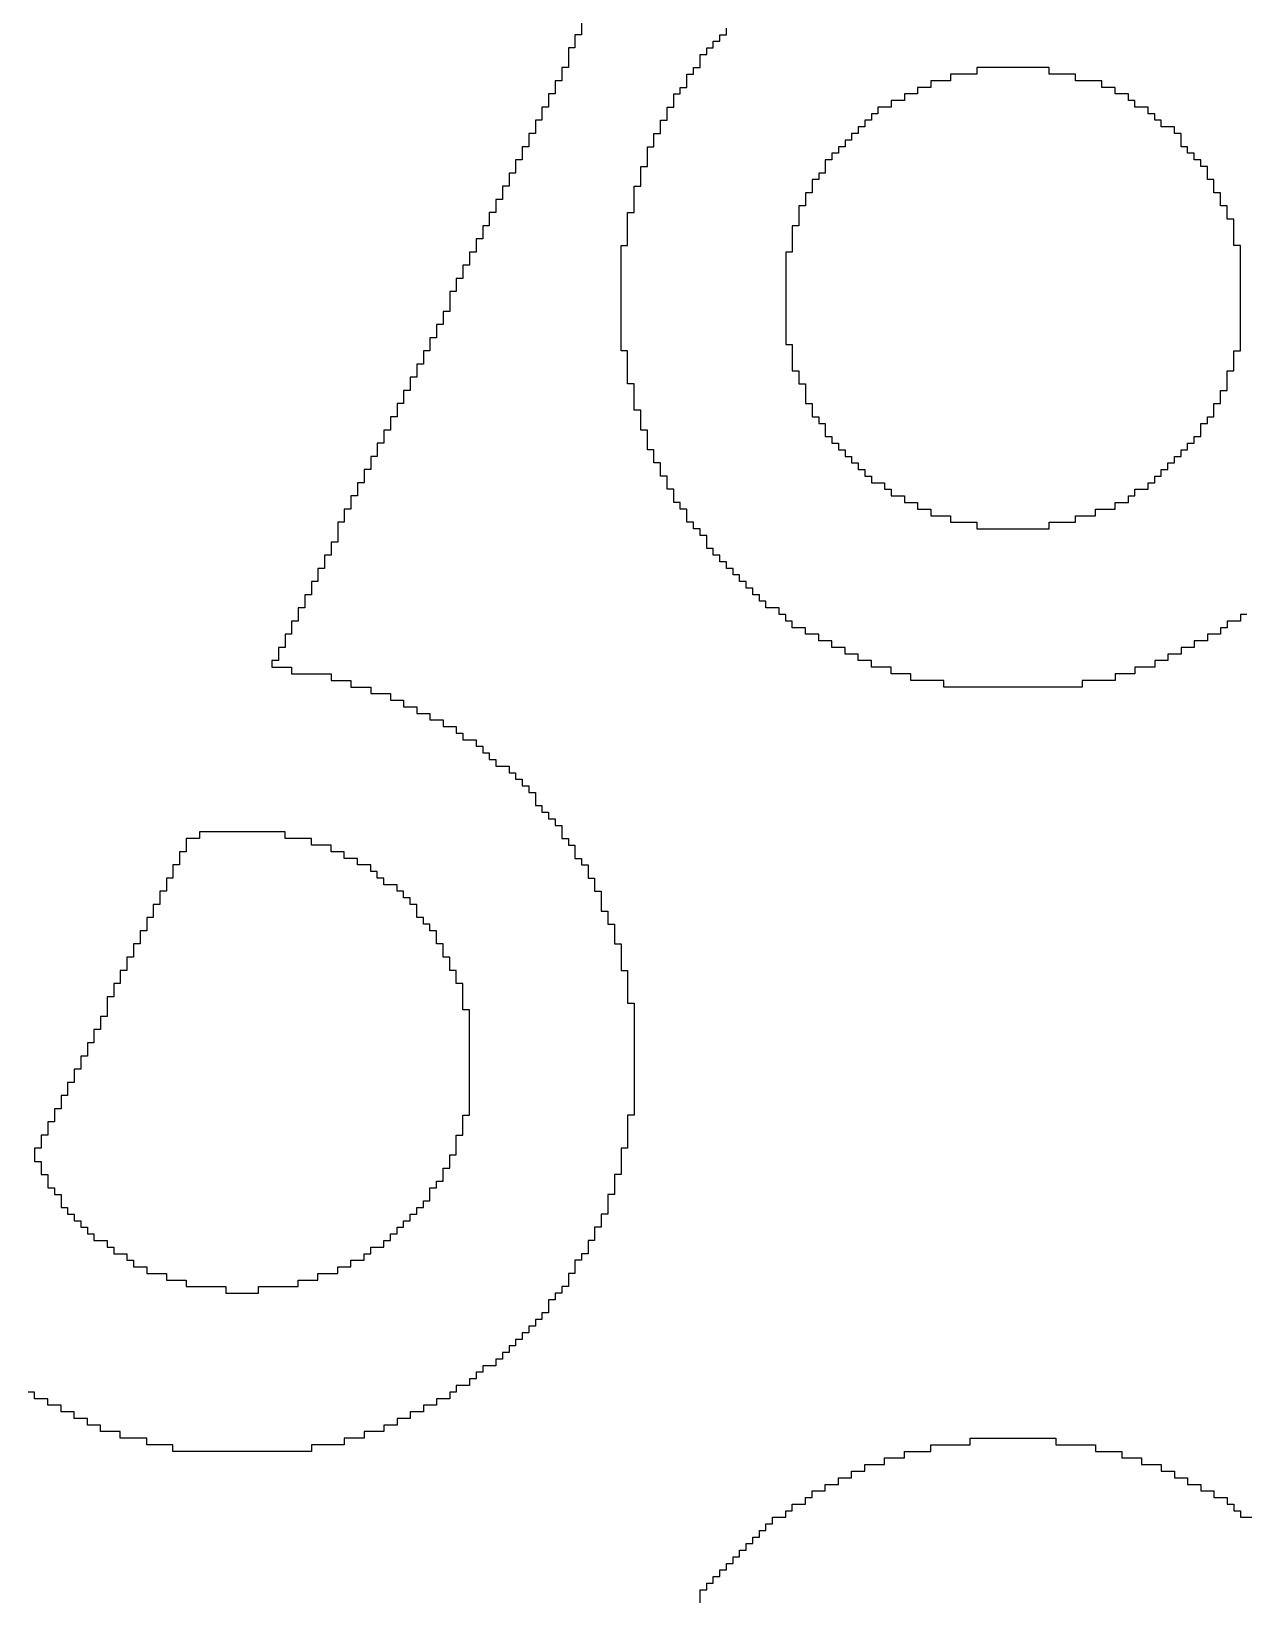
# Model space of a CAD drawing. Header units: millimetres. Extents: x -0.27 to 4.7, y -0.39 to 2.83.
# Drawn here: x 2.13596 to 2.16814, y 1.08449 to 1.12612 of the extents above; entities that cross this region are included whole.
import ezdxf

# ---------------------------------------------------------------- set-up
doc = ezdxf.new("R2010")
doc.units = ezdxf.units.MM
doc.header["$MEASUREMENT"] = 0
doc.layers.add('TopOverlay', color=2, linetype='Continuous')

msp = doc.modelspace()

# ---------------------------------------------------------------- linework, layer by layer
at = {"layer": 'TopOverlay'}
for p, q in [((2.150564, 1.126034), (2.150389, 1.126034)), ((2.150389, 1.126034), (2.150389, 1.125684)), ((2.150564, 1.126384), (2.150564, 1.126034)), ((2.154236, 1.125859), (2.154236, 1.126034)), ((2.154236, 1.126034), (2.154411, 1.126034)), ((2.154411, 1.126034), (2.154411, 1.126209)), ((2.150389, 1.125684), (2.150214, 1.125684)), ((2.150214, 1.125684), (2.150214, 1.12516)), ((2.153887, 1.12551), (2.153887, 1.125684)), ((2.153887, 1.125684), (2.154062, 1.125684)), ((2.154062, 1.125684), (2.154062, 1.125859)), ((2.154062, 1.125859), (2.154236, 1.125859)), ((2.153712, 1.12516), (2.153712, 1.12551)), ((2.153712, 1.12551), (2.153887, 1.12551)), ((2.150039, 1.12481), (2.149864, 1.12481)), ((2.149864, 1.12481), (2.149864, 1.12446)), ((2.150214, 1.12516), (2.150039, 1.12516)), ((2.150039, 1.12516), (2.150039, 1.12481)), ((2.153362, 1.124635), (2.153362, 1.124985)), ((2.153362, 1.124985), (2.153537, 1.124985)), ((2.153537, 1.124985), (2.153537, 1.12516)), ((2.153537, 1.12516), (2.153712, 1.12516)), ((2.160358, 1.12481), (2.159833, 1.12481)), ((2.159833, 1.12481), (2.159833, 1.124635)), ((2.161058, 1.124985), (2.160358, 1.124985)), ((2.160358, 1.124985), (2.160358, 1.12481)), ((2.162982, 1.12516), (2.161058, 1.12516)), ((2.161058, 1.12516), (2.161058, 1.124985)), ((2.162982, 1.124985), (2.162982, 1.12516)), ((2.163681, 1.124985), (2.162982, 1.124985)), ((2.163681, 1.12481), (2.163681, 1.124985)), ((2.164381, 1.12481), (2.163681, 1.12481)), ((2.164381, 1.124635), (2.164381, 1.12481)), ((2.149864, 1.12446), (2.149689, 1.12446)), ((2.149689, 1.12446), (2.149689, 1.12411)), ((2.153012, 1.12411), (2.153012, 1.12446)), ((2.153012, 1.12446), (2.153187, 1.12446)), ((2.153187, 1.12446), (2.153187, 1.124635)), ((2.153187, 1.124635), (2.153362, 1.124635)), ((2.159484, 1.12446), (2.159134, 1.12446)), ((2.159134, 1.12446), (2.159134, 1.124285)), ((2.159833, 1.124635), (2.159484, 1.124635)), ((2.159484, 1.124635), (2.159484, 1.12446)), ((2.164731, 1.124635), (2.164381, 1.124635)), ((2.164731, 1.12446), (2.164731, 1.124635)), ((2.165081, 1.12446), (2.164731, 1.12446)), ((2.165081, 1.124285), (2.165081, 1.12446)), ((2.149689, 1.12411), (2.149514, 1.12411)), ((2.149514, 1.12411), (2.149514, 1.123761)), ((2.152837, 1.123761), (2.152837, 1.12411)), ((2.152837, 1.12411), (2.153012, 1.12411)), ((2.158434, 1.123935), (2.158259, 1.123935)), ((2.158259, 1.123935), (2.158259, 1.123761)), ((2.158784, 1.12411), (2.158434, 1.12411)), ((2.158434, 1.12411), (2.158434, 1.123935)), ((2.159134, 1.124285), (2.158784, 1.124285)), ((2.158784, 1.124285), (2.158784, 1.12411)), ((2.165255, 1.124285), (2.165081, 1.124285)), ((2.165255, 1.12411), (2.165255, 1.124285)), ((2.165605, 1.12411), (2.165255, 1.12411)), ((2.165605, 1.123935), (2.165605, 1.12411)), ((2.16578, 1.123935), (2.165605, 1.123935)), ((2.16578, 1.123761), (2.16578, 1.123935)), ((2.149514, 1.123761), (2.149339, 1.123761)), ((2.149339, 1.123761), (2.149339, 1.123411)), ((2.152662, 1.123411), (2.152662, 1.123761)), ((2.152662, 1.123761), (2.152837, 1.123761)), ((2.158084, 1.123586), (2.157909, 1.123586)), ((2.157909, 1.123586), (2.157909, 1.123411)), ((2.158259, 1.123761), (2.158084, 1.123761)), ((2.158084, 1.123761), (2.158084, 1.123586)), ((2.165955, 1.123761), (2.16578, 1.123761)), ((2.165955, 1.123586), (2.165955, 1.123761)), ((2.166305, 1.123586), (2.165955, 1.123586)), ((2.166305, 1.123411), (2.166305, 1.123586)), ((2.149339, 1.123411), (2.149164, 1.123411)), ((2.149164, 1.123411), (2.149164, 1.123061)), ((2.152487, 1.123061), (2.152487, 1.123411)), ((2.152487, 1.123411), (2.152662, 1.123411)), ((2.157735, 1.123236), (2.15756, 1.123236)), ((2.15756, 1.123236), (2.15756, 1.123061)), ((2.157909, 1.123411), (2.157735, 1.123411)), ((2.157735, 1.123411), (2.157735, 1.123236)), ((2.16648, 1.123411), (2.166305, 1.123411)), ((2.16648, 1.123061), (2.16648, 1.123411)), ((2.148989, 1.122711), (2.148814, 1.122711)), ((2.148814, 1.122711), (2.148814, 1.122361)), ((2.149164, 1.123061), (2.148989, 1.123061)), ((2.148989, 1.123061), (2.148989, 1.122711)), ((2.152312, 1.122536), (2.152312, 1.123061)), ((2.152312, 1.123061), (2.152487, 1.123061)), ((2.15721, 1.122711), (2.157035, 1.122711)), ((2.157035, 1.122711), (2.157035, 1.122361)), ((2.157385, 1.122886), (2.15721, 1.122886)), ((2.15721, 1.122886), (2.15721, 1.122711)), ((2.15756, 1.123061), (2.157385, 1.123061)), ((2.157385, 1.123061), (2.157385, 1.122886)), ((2.166655, 1.123061), (2.16648, 1.123061)), ((2.166655, 1.122886), (2.166655, 1.123061)), ((2.166829, 1.122886), (2.166655, 1.122886)), ((2.166829, 1.122711), (2.166829, 1.122886)), ((2.167004, 1.122711), (2.166829, 1.122711)), ((2.167004, 1.122536), (2.167004, 1.122711)), ((2.148814, 1.122361), (2.148639, 1.122361)), ((2.148639, 1.122361), (2.148639, 1.122011)), ((2.152138, 1.122011), (2.152138, 1.122536)), ((2.152138, 1.122536), (2.152312, 1.122536)), ((2.157035, 1.122361), (2.15686, 1.122361)), ((2.15686, 1.122361), (2.15686, 1.122186)), ((2.167179, 1.122536), (2.167004, 1.122536)), ((2.167179, 1.122186), (2.167179, 1.122536)), ((2.148639, 1.122011), (2.148465, 1.122011)), ((2.148465, 1.122011), (2.148465, 1.121662)), ((2.151963, 1.121312), (2.151963, 1.122011)), ((2.151963, 1.122011), (2.152138, 1.122011)), ((2.15686, 1.122186), (2.156685, 1.122186)), ((2.156685, 1.122186), (2.156685, 1.122011)), ((2.156685, 1.122011), (2.156685, 1.121837)), ((2.167354, 1.122186), (2.167179, 1.122186)), ((2.167354, 1.121837), (2.167354, 1.122186)), ((2.148465, 1.121662), (2.14829, 1.121662)), ((2.14829, 1.121662), (2.14829, 1.121312)), ((2.15651, 1.121487), (2.156335, 1.121487)), ((2.156335, 1.121487), (2.156335, 1.120962)), ((2.156685, 1.121837), (2.15651, 1.121837)), ((2.15651, 1.121837), (2.15651, 1.121487)), ((2.167529, 1.121837), (2.167354, 1.121837)), ((2.167529, 1.121487), (2.167529, 1.121837)), ((2.167704, 1.121487), (2.167529, 1.121487)), ((2.167704, 1.121137), (2.167704, 1.121487)), ((2.14829, 1.121312), (2.148115, 1.121312)), ((2.148115, 1.121312), (2.148115, 1.120962)), ((2.151788, 1.120437), (2.151788, 1.121312)), ((2.151788, 1.121312), (2.151963, 1.121312)), ((2.167879, 1.121137), (2.167704, 1.121137)), ((2.167879, 1.120437), (2.167879, 1.121137)), ((2.14794, 1.120612), (2.147765, 1.120612)), ((2.147765, 1.120612), (2.147765, 1.120262)), ((2.148115, 1.120962), (2.14794, 1.120962)), ((2.14794, 1.120962), (2.14794, 1.120612)), ((2.156335, 1.120962), (2.15616, 1.120962)), ((2.15616, 1.120962), (2.15616, 1.120262)), ((2.147765, 1.120262), (2.14759, 1.120262)), ((2.14759, 1.120262), (2.14759, 1.119913)), ((2.151613, 1.117639), (2.151613, 1.120437)), ((2.151613, 1.120437), (2.151788, 1.120437)), ((2.15616, 1.120262), (2.155985, 1.120262)), ((2.155985, 1.120262), (2.155985, 1.117814)), ((2.168054, 1.120437), (2.167879, 1.120437)), ((2.168054, 1.117639), (2.168054, 1.120437)), ((2.14759, 1.119913), (2.147415, 1.119913)), ((2.147415, 1.119913), (2.147415, 1.119563)), ((2.147415, 1.119563), (2.14724, 1.119563)), ((2.14724, 1.119563), (2.14724, 1.119213)), ((2.14724, 1.119213), (2.147065, 1.119213)), ((2.147065, 1.119213), (2.147065, 1.118688)), ((2.147065, 1.118688), (2.146891, 1.118688)), ((2.146891, 1.118688), (2.146891, 1.118338)), ((2.146891, 1.118338), (2.146716, 1.118338)), ((2.146716, 1.118338), (2.146716, 1.117989)), ((2.146716, 1.117989), (2.146541, 1.117989)), ((2.146541, 1.117989), (2.146541, 1.117639)), ((2.155985, 1.117814), (2.15616, 1.117814)), ((2.15616, 1.117814), (2.15616, 1.117114)), ((2.146366, 1.117289), (2.146191, 1.117289)), ((2.146191, 1.117289), (2.146191, 1.116939)), ((2.146541, 1.117639), (2.146366, 1.117639)), ((2.146366, 1.117639), (2.146366, 1.117289)), ((2.151788, 1.117639), (2.151613, 1.117639)), ((2.151788, 1.116764), (2.151788, 1.117639)), ((2.167879, 1.117114), (2.167879, 1.117639)), ((2.167879, 1.117639), (2.168054, 1.117639)), ((2.146191, 1.116939), (2.146016, 1.116939)), ((2.146016, 1.116939), (2.146016, 1.116589)), ((2.15616, 1.117114), (2.156335, 1.117114)), ((2.156335, 1.117114), (2.156335, 1.116764)), ((2.167704, 1.116589), (2.167704, 1.117114)), ((2.167704, 1.117114), (2.167879, 1.117114)), ((2.146016, 1.116589), (2.145841, 1.116589)), ((2.145841, 1.116589), (2.145841, 1.11624)), ((2.151963, 1.116764), (2.151788, 1.116764)), ((2.151963, 1.116065), (2.151963, 1.116764)), ((2.156335, 1.116764), (2.15651, 1.116764)), ((2.15651, 1.116764), (2.15651, 1.11624)), ((2.167529, 1.11624), (2.167529, 1.116589)), ((2.167529, 1.116589), (2.167704, 1.116589)), ((2.145841, 1.11624), (2.145666, 1.11624)), ((2.145666, 1.11624), (2.145666, 1.11589)), ((2.152138, 1.116065), (2.151963, 1.116065)), ((2.152138, 1.11554), (2.152138, 1.116065)), ((2.15651, 1.11624), (2.156685, 1.11624)), ((2.156685, 1.11624), (2.156685, 1.11589)), ((2.167354, 1.11589), (2.167354, 1.11624)), ((2.167354, 1.11624), (2.167529, 1.11624)), ((2.145666, 1.11589), (2.145491, 1.11589)), ((2.145491, 1.11589), (2.145491, 1.11554)), ((2.156685, 1.11589), (2.15686, 1.11589)), ((2.15686, 1.11589), (2.15686, 1.115715)), ((2.15686, 1.115715), (2.157035, 1.115715)), ((2.157035, 1.115715), (2.157035, 1.115365)), ((2.167004, 1.115365), (2.167004, 1.115715)), ((2.167004, 1.115715), (2.167179, 1.115715)), ((2.167179, 1.115715), (2.167179, 1.11589)), ((2.167179, 1.11589), (2.167354, 1.11589)), ((2.145316, 1.11519), (2.145141, 1.11519)), ((2.145141, 1.11519), (2.145141, 1.11484)), ((2.145491, 1.11554), (2.145316, 1.11554)), ((2.145316, 1.11554), (2.145316, 1.11519)), ((2.152312, 1.11554), (2.152138, 1.11554)), ((2.152312, 1.115015), (2.152312, 1.11554)), ((2.157035, 1.115365), (2.15721, 1.115365)), ((2.15721, 1.115365), (2.15721, 1.11519)), ((2.15721, 1.11519), (2.157385, 1.11519)), ((2.157385, 1.11519), (2.157385, 1.115015)), ((2.166655, 1.115015), (2.166655, 1.11519)), ((2.166655, 1.11519), (2.166829, 1.11519)), ((2.166829, 1.11519), (2.166829, 1.115365)), ((2.166829, 1.115365), (2.167004, 1.115365)), ((2.145141, 1.11484), (2.144967, 1.11484)), ((2.144967, 1.11484), (2.144967, 1.114491)), ((2.152487, 1.115015), (2.152312, 1.115015)), ((2.152487, 1.114666), (2.152487, 1.115015)), ((2.157385, 1.115015), (2.15756, 1.115015)), ((2.15756, 1.115015), (2.15756, 1.11484)), ((2.15756, 1.11484), (2.157735, 1.11484)), ((2.157735, 1.11484), (2.157735, 1.114666)), ((2.166305, 1.114666), (2.166305, 1.11484)), ((2.166305, 1.11484), (2.16648, 1.11484)), ((2.16648, 1.11484), (2.16648, 1.115015)), ((2.16648, 1.115015), (2.166655, 1.115015)), ((2.144967, 1.114491), (2.144792, 1.114491)), ((2.144792, 1.114491), (2.144792, 1.114141)), ((2.152662, 1.114666), (2.152487, 1.114666)), ((2.152662, 1.114316), (2.152662, 1.114666)), ((2.157735, 1.114666), (2.157909, 1.114666)), ((2.157909, 1.114666), (2.157909, 1.114491)), ((2.157909, 1.114491), (2.158084, 1.114491)), ((2.158084, 1.114491), (2.158084, 1.114316)), ((2.165955, 1.114316), (2.165955, 1.114491)), ((2.165955, 1.114491), (2.16613, 1.114491)), ((2.16613, 1.114491), (2.16613, 1.114666)), ((2.16613, 1.114666), (2.166305, 1.114666)), ((2.144792, 1.114141), (2.144617, 1.114141)), ((2.144617, 1.114141), (2.144617, 1.113791)), ((2.152837, 1.114316), (2.152662, 1.114316)), ((2.152837, 1.113966), (2.152837, 1.114316)), ((2.153012, 1.113966), (2.152837, 1.113966)), ((2.153012, 1.113616), (2.153012, 1.113966)), ((2.158084, 1.114316), (2.158259, 1.114316)), ((2.158259, 1.114316), (2.158259, 1.114141)), ((2.158259, 1.114141), (2.158609, 1.114141)), ((2.158609, 1.114141), (2.158609, 1.113966)), ((2.158609, 1.113966), (2.158784, 1.113966)), ((2.158784, 1.113966), (2.158784, 1.113791)), ((2.165255, 1.113791), (2.165255, 1.113966)), ((2.165255, 1.113966), (2.165605, 1.113966)), ((2.165605, 1.113966), (2.165605, 1.114141)), ((2.165605, 1.114141), (2.16578, 1.114141)), ((2.16578, 1.114141), (2.16578, 1.114316)), ((2.16578, 1.114316), (2.165955, 1.114316)), ((2.144617, 1.113791), (2.144442, 1.113791)), ((2.144442, 1.113791), (2.144442, 1.113441)), ((2.153187, 1.113616), (2.153012, 1.113616)), ((2.153187, 1.113441), (2.153187, 1.113616)), ((2.158784, 1.113791), (2.159134, 1.113791)), ((2.159134, 1.113791), (2.159134, 1.113616)), ((2.159134, 1.113616), (2.159484, 1.113616)), ((2.159484, 1.113616), (2.159484, 1.113441)), ((2.164731, 1.113441), (2.164731, 1.113616)), ((2.164731, 1.113616), (2.165081, 1.113616)), ((2.165081, 1.113616), (2.165081, 1.113791)), ((2.165081, 1.113791), (2.165255, 1.113791)), ((2.144442, 1.113441), (2.144267, 1.113441)), ((2.144267, 1.113441), (2.144267, 1.113091)), ((2.153362, 1.113441), (2.153187, 1.113441)), ((2.153362, 1.113091), (2.153362, 1.113441)), ((2.159484, 1.113441), (2.159833, 1.113441)), ((2.159833, 1.113441), (2.159833, 1.113266)), ((2.159833, 1.113266), (2.160358, 1.113266)), ((2.160358, 1.113266), (2.160358, 1.113091)), ((2.163681, 1.113091), (2.163681, 1.113266)), ((2.163681, 1.113266), (2.164206, 1.113266)), ((2.164206, 1.113266), (2.164206, 1.113441)), ((2.164206, 1.113441), (2.164731, 1.113441)), ((2.144267, 1.113091), (2.144092, 1.113091)), ((2.144092, 1.113091), (2.144092, 1.112567)), ((2.153537, 1.113091), (2.153362, 1.113091)), ((2.153537, 1.112917), (2.153537, 1.113091)), ((2.153712, 1.112917), (2.153537, 1.112917)), ((2.153712, 1.112742), (2.153712, 1.112917)), ((2.153887, 1.112742), (2.153712, 1.112742)), ((2.153887, 1.112392), (2.153887, 1.112742)), ((2.160358, 1.113091), (2.161058, 1.113091)), ((2.161058, 1.113091), (2.161058, 1.112917)), ((2.161058, 1.112917), (2.162982, 1.112917)), ((2.162982, 1.112917), (2.162982, 1.113091)), ((2.162982, 1.113091), (2.163681, 1.113091)), ((2.144092, 1.112567), (2.143917, 1.112567)), ((2.143917, 1.112567), (2.143917, 1.112217)), ((2.154062, 1.112392), (2.153887, 1.112392)), ((2.154062, 1.112217), (2.154062, 1.112392)), ((2.143742, 1.111867), (2.143567, 1.111867)), ((2.143567, 1.111867), (2.143567, 1.111517)), ((2.143917, 1.112217), (2.143742, 1.112217)), ((2.143742, 1.112217), (2.143742, 1.111867)), ((2.154236, 1.112217), (2.154062, 1.112217)), ((2.154236, 1.112042), (2.154236, 1.112217)), ((2.154411, 1.112042), (2.154236, 1.112042)), ((2.154411, 1.111867), (2.154411, 1.112042)), ((2.154586, 1.111867), (2.154411, 1.111867)), ((2.154586, 1.111692), (2.154586, 1.111867)), ((2.143567, 1.111517), (2.143392, 1.111517)), ((2.143392, 1.111517), (2.143392, 1.111168)), ((2.154761, 1.111692), (2.154586, 1.111692)), ((2.154761, 1.111517), (2.154761, 1.111692)), ((2.154936, 1.111517), (2.154761, 1.111517)), ((2.154936, 1.111342), (2.154936, 1.111517)), ((2.143392, 1.111168), (2.143217, 1.111168)), ((2.143217, 1.111168), (2.143217, 1.110818)), ((2.155111, 1.111342), (2.154936, 1.111342)), ((2.155111, 1.111168), (2.155111, 1.111342)), ((2.155286, 1.111168), (2.155111, 1.111168)), ((2.155286, 1.110993), (2.155286, 1.111168)), ((2.143217, 1.110818), (2.143043, 1.110818)), ((2.143043, 1.110818), (2.143043, 1.110468)), ((2.155461, 1.110993), (2.155286, 1.110993)), ((2.155461, 1.110818), (2.155461, 1.110993)), ((2.155811, 1.110818), (2.155461, 1.110818)), ((2.155811, 1.110643), (2.155811, 1.110818)), ((2.155985, 1.110643), (2.155811, 1.110643)), ((2.155985, 1.110468), (2.155985, 1.110643)), ((2.168229, 1.110643), (2.168054, 1.110643)), ((2.168054, 1.110643), (2.168054, 1.110468)), ((2.143043, 1.110468), (2.142868, 1.110468)), ((2.142868, 1.110468), (2.142868, 1.110118)), ((2.15616, 1.110468), (2.155985, 1.110468)), ((2.15616, 1.110293), (2.15616, 1.110468)), ((2.15651, 1.110293), (2.15616, 1.110293)), ((2.15651, 1.110118), (2.15651, 1.110293)), ((2.167704, 1.110293), (2.167529, 1.110293)), ((2.167529, 1.110293), (2.167529, 1.110118)), ((2.168054, 1.110468), (2.167704, 1.110468)), ((2.167704, 1.110468), (2.167704, 1.110293)), ((2.142868, 1.110118), (2.142693, 1.110118)), ((2.142693, 1.110118), (2.142693, 1.109768)), ((2.15686, 1.110118), (2.15651, 1.110118)), ((2.15686, 1.109943), (2.15686, 1.110118)), ((2.15721, 1.109943), (2.15686, 1.109943)), ((2.15721, 1.109768), (2.15721, 1.109943)), ((2.167179, 1.109943), (2.166829, 1.109943)), ((2.166829, 1.109943), (2.166829, 1.109768)), ((2.167529, 1.110118), (2.167179, 1.110118)), ((2.167179, 1.110118), (2.167179, 1.109943)), ((2.142518, 1.109418), (2.142343, 1.109418)), ((2.142343, 1.109418), (2.142343, 1.109244)), ((2.142693, 1.109768), (2.142518, 1.109768)), ((2.142518, 1.109768), (2.142518, 1.109418)), ((2.15756, 1.109768), (2.15721, 1.109768)), ((2.15756, 1.109593), (2.15756, 1.109768)), ((2.157909, 1.109593), (2.15756, 1.109593)), ((2.157909, 1.109418), (2.157909, 1.109593)), ((2.158259, 1.109418), (2.157909, 1.109418)), ((2.158259, 1.109244), (2.158259, 1.109418)), ((2.16613, 1.109418), (2.16578, 1.109418)), ((2.16578, 1.109418), (2.16578, 1.109244)), ((2.16648, 1.109593), (2.16613, 1.109593)), ((2.16613, 1.109593), (2.16613, 1.109418)), ((2.166829, 1.109768), (2.16648, 1.109768)), ((2.16648, 1.109768), (2.16648, 1.109593)), ((2.142343, 1.109244), (2.142868, 1.109244)), ((2.142868, 1.109244), (2.142868, 1.109069)), ((2.142868, 1.109069), (2.143917, 1.109069)), ((2.143917, 1.109069), (2.143917, 1.108894)), ((2.158784, 1.109244), (2.158259, 1.109244)), ((2.158784, 1.109069), (2.158784, 1.109244)), ((2.159309, 1.109069), (2.158784, 1.109069)), ((2.159309, 1.108894), (2.159309, 1.109069)), ((2.165255, 1.109069), (2.164731, 1.109069)), ((2.164731, 1.109069), (2.164731, 1.108894)), ((2.16578, 1.109244), (2.165255, 1.109244)), ((2.165255, 1.109244), (2.165255, 1.109069)), ((2.143917, 1.108894), (2.144442, 1.108894)), ((2.144442, 1.108894), (2.144442, 1.108719)), ((2.144442, 1.108719), (2.144967, 1.108719)), ((2.144967, 1.108719), (2.144967, 1.108544)), ((2.144967, 1.108544), (2.145491, 1.108544)), ((2.145491, 1.108544), (2.145491, 1.108369)), ((2.160183, 1.108894), (2.159309, 1.108894)), ((2.160183, 1.108719), (2.160183, 1.108894)), ((2.163856, 1.108719), (2.160183, 1.108719)), ((2.164731, 1.108894), (2.163856, 1.108894)), ((2.163856, 1.108894), (2.163856, 1.108719)), ((2.145491, 1.108369), (2.145841, 1.108369)), ((2.145841, 1.108369), (2.145841, 1.108194)), ((2.145841, 1.108194), (2.146191, 1.108194)), ((2.146191, 1.108194), (2.146191, 1.108019)), ((2.146191, 1.108019), (2.146541, 1.108019)), ((2.146541, 1.108019), (2.146541, 1.107844)), ((2.146541, 1.107844), (2.146891, 1.107844)), ((2.146891, 1.107844), (2.146891, 1.107669)), ((2.146891, 1.107669), (2.14724, 1.107669)), ((2.14724, 1.107669), (2.14724, 1.107495)), ((2.14724, 1.107495), (2.147415, 1.107495)), ((2.147415, 1.107495), (2.147415, 1.10732)), ((2.147415, 1.10732), (2.147765, 1.10732)), ((2.147765, 1.10732), (2.147765, 1.107145)), ((2.147765, 1.107145), (2.14794, 1.107145)), ((2.14794, 1.107145), (2.14794, 1.10697)), ((2.14794, 1.10697), (2.148115, 1.10697)), ((2.148115, 1.10697), (2.148115, 1.106795)), ((2.148115, 1.106795), (2.14829, 1.106795)), ((2.14829, 1.106795), (2.14829, 1.10662)), ((2.14829, 1.10662), (2.148639, 1.10662)), ((2.148639, 1.10662), (2.148639, 1.106445)), ((2.148639, 1.106445), (2.148814, 1.106445)), ((2.148814, 1.106445), (2.148814, 1.10627)), ((2.148814, 1.10627), (2.148989, 1.10627)), ((2.148989, 1.10627), (2.148989, 1.106095)), ((2.148989, 1.106095), (2.149164, 1.106095)), ((2.149164, 1.106095), (2.149164, 1.10592)), ((2.149164, 1.10592), (2.149339, 1.10592)), ((2.149339, 1.10592), (2.149339, 1.105571)), ((2.149339, 1.105571), (2.149514, 1.105571)), ((2.149514, 1.105571), (2.149514, 1.105396)), ((2.149514, 1.105396), (2.149689, 1.105396)), ((2.149689, 1.105396), (2.149689, 1.105221)), ((2.149689, 1.105221), (2.149864, 1.105221)), ((2.149864, 1.105221), (2.149864, 1.105046)), ((2.142693, 1.104871), (2.140419, 1.104871)), ((2.140419, 1.104871), (2.140419, 1.104696)), ((2.142693, 1.104696), (2.142693, 1.104871)), ((2.149864, 1.105046), (2.150039, 1.105046)), ((2.150039, 1.105046), (2.150039, 1.104696)), ((2.140419, 1.104696), (2.140069, 1.104696)), ((2.140069, 1.104696), (2.140069, 1.104346)), ((2.143392, 1.104696), (2.142693, 1.104696)), ((2.143392, 1.104521), (2.143392, 1.104696)), ((2.143917, 1.104521), (2.143392, 1.104521)), ((2.143917, 1.104346), (2.143917, 1.104521)), ((2.150039, 1.104696), (2.150214, 1.104696)), ((2.150214, 1.104696), (2.150214, 1.104521)), ((2.150214, 1.104521), (2.150389, 1.104521)), ((2.150389, 1.104521), (2.150389, 1.104171)), ((2.139894, 1.103996), (2.139719, 1.103996)), ((2.139719, 1.103996), (2.139719, 1.103647)), ((2.140069, 1.104346), (2.139894, 1.104346)), ((2.139894, 1.104346), (2.139894, 1.103996)), ((2.144267, 1.104346), (2.143917, 1.104346)), ((2.144267, 1.104171), (2.144267, 1.104346)), ((2.144617, 1.104171), (2.144267, 1.104171)), ((2.144617, 1.103996), (2.144617, 1.104171)), ((2.144967, 1.103996), (2.144617, 1.103996)), ((2.144967, 1.103822), (2.144967, 1.103996)), ((2.150389, 1.104171), (2.150564, 1.104171)), ((2.150564, 1.104171), (2.150564, 1.103996)), ((2.150564, 1.103996), (2.150738, 1.103996)), ((2.150738, 1.103996), (2.150738, 1.103647)), ((2.139719, 1.103647), (2.139544, 1.103647)), ((2.139544, 1.103647), (2.139544, 1.103297)), ((2.145141, 1.103822), (2.144967, 1.103822)), ((2.145141, 1.103647), (2.145141, 1.103822)), ((2.145316, 1.103647), (2.145141, 1.103647)), ((2.145316, 1.103472), (2.145316, 1.103647)), ((2.150738, 1.103647), (2.150913, 1.103647)), ((2.150913, 1.103647), (2.150913, 1.103297)), ((2.139544, 1.103297), (2.13937, 1.103297)), ((2.13937, 1.103297), (2.13937, 1.102947)), ((2.145666, 1.103472), (2.145316, 1.103472)), ((2.145666, 1.103297), (2.145666, 1.103472)), ((2.145841, 1.103297), (2.145666, 1.103297)), ((2.145841, 1.103122), (2.145841, 1.103297)), ((2.146016, 1.103122), (2.145841, 1.103122)), ((2.146016, 1.102947), (2.146016, 1.103122)), ((2.150913, 1.103297), (2.151088, 1.103297)), ((2.151088, 1.103297), (2.151088, 1.102772)), ((2.13937, 1.102947), (2.139195, 1.102947)), ((2.139195, 1.102947), (2.139195, 1.102597)), ((2.146191, 1.102947), (2.146016, 1.102947)), ((2.146191, 1.102597), (2.146191, 1.102947)), ((2.151088, 1.102772), (2.151263, 1.102772)), ((2.151263, 1.102772), (2.151263, 1.102422)), ((2.139195, 1.102597), (2.13902, 1.102597)), ((2.13902, 1.102597), (2.13902, 1.102247)), ((2.146366, 1.102597), (2.146191, 1.102597)), ((2.146366, 1.102422), (2.146366, 1.102597)), ((2.146541, 1.102422), (2.146366, 1.102422)), ((2.146541, 1.102247), (2.146541, 1.102422)), ((2.151263, 1.102422), (2.151438, 1.102422)), ((2.151438, 1.102422), (2.151438, 1.101898)), ((2.138845, 1.101898), (2.13867, 1.101898)), ((2.13867, 1.101898), (2.13867, 1.101548)), ((2.13902, 1.102247), (2.138845, 1.102247)), ((2.138845, 1.102247), (2.138845, 1.101898)), ((2.146716, 1.102247), (2.146541, 1.102247)), ((2.146716, 1.101898), (2.146716, 1.102247)), ((2.146891, 1.101898), (2.146716, 1.101898)), ((2.146891, 1.101548), (2.146891, 1.101898)), ((2.151438, 1.101898), (2.151613, 1.101898)), ((2.151613, 1.101898), (2.151613, 1.101198)), ((2.13867, 1.101548), (2.138495, 1.101548)), ((2.138495, 1.101548), (2.138495, 1.101198)), ((2.147065, 1.101548), (2.146891, 1.101548)), ((2.147065, 1.101198), (2.147065, 1.101548)), ((2.138495, 1.101198), (2.13832, 1.101198)), ((2.13832, 1.101198), (2.13832, 1.100848)), ((2.14724, 1.101198), (2.147065, 1.101198)), ((2.14724, 1.100848), (2.14724, 1.101198)), ((2.151613, 1.101198), (2.151788, 1.101198)), ((2.151788, 1.101198), (2.151788, 1.100323)), ((2.13832, 1.100848), (2.138145, 1.100848)), ((2.138145, 1.100848), (2.138145, 1.100498)), ((2.147415, 1.100848), (2.14724, 1.100848)), ((2.147415, 1.100148), (2.147415, 1.100848)), ((2.138145, 1.100498), (2.13797, 1.100498)), ((2.13797, 1.100498), (2.13797, 1.099974)), ((2.151788, 1.100323), (2.151963, 1.100323)), ((2.151963, 1.100323), (2.151963, 1.09735)), ((2.13797, 1.099974), (2.137796, 1.099974)), ((2.137796, 1.099974), (2.137796, 1.099624)), ((2.14759, 1.100148), (2.147415, 1.100148)), ((2.14759, 1.09735), (2.14759, 1.100148)), ((2.137796, 1.099624), (2.137621, 1.099624)), ((2.137621, 1.099624), (2.137621, 1.099274)), ((2.137621, 1.099274), (2.137446, 1.099274)), ((2.137446, 1.099274), (2.137446, 1.098924)), ((2.137271, 1.098574), (2.137096, 1.098574)), ((2.137096, 1.098574), (2.137096, 1.098225)), ((2.137446, 1.098924), (2.137271, 1.098924)), ((2.137271, 1.098924), (2.137271, 1.098574)), ((2.137096, 1.098225), (2.136921, 1.098225)), ((2.136921, 1.098225), (2.136921, 1.097875)), ((2.136921, 1.097875), (2.136746, 1.097875)), ((2.136746, 1.097875), (2.136746, 1.097525)), ((2.136746, 1.097525), (2.136571, 1.097525)), ((2.136571, 1.097525), (2.136571, 1.097175)), ((2.147415, 1.096825), (2.147415, 1.09735)), ((2.147415, 1.09735), (2.14759, 1.09735)), ((2.151963, 1.09735), (2.151788, 1.09735)), ((2.151788, 1.09735), (2.151788, 1.096476)), ((2.136571, 1.097175), (2.136396, 1.097175)), ((2.136396, 1.097175), (2.136396, 1.096825)), ((2.136221, 1.096476), (2.136046, 1.096476)), ((2.136046, 1.096476), (2.136046, 1.096126)), ((2.136396, 1.096825), (2.136221, 1.096825)), ((2.136221, 1.096825), (2.136221, 1.096476)), ((2.14724, 1.096301), (2.14724, 1.096825)), ((2.14724, 1.096825), (2.147415, 1.096825)), ((2.151788, 1.096476), (2.151613, 1.096476)), ((2.151613, 1.096476), (2.151613, 1.095776)), ((2.136046, 1.096126), (2.136221, 1.096126)), ((2.136221, 1.096126), (2.136221, 1.095776)), ((2.147065, 1.095951), (2.147065, 1.096301)), ((2.147065, 1.096301), (2.14724, 1.096301)), ((2.136221, 1.095776), (2.136396, 1.095776)), ((2.136396, 1.095776), (2.136396, 1.095426)), ((2.146891, 1.095601), (2.146891, 1.095951)), ((2.146891, 1.095951), (2.147065, 1.095951)), ((2.151613, 1.095776), (2.151438, 1.095776)), ((2.151438, 1.095776), (2.151438, 1.095251)), ((2.136396, 1.095426), (2.136571, 1.095426)), ((2.136571, 1.095426), (2.136571, 1.095251)), ((2.136571, 1.095251), (2.136746, 1.095251)), ((2.136746, 1.095251), (2.136746, 1.094901)), ((2.146541, 1.095076), (2.146541, 1.095426)), ((2.146541, 1.095426), (2.146716, 1.095426)), ((2.146716, 1.095426), (2.146716, 1.095601)), ((2.146716, 1.095601), (2.146891, 1.095601)), ((2.151438, 1.095251), (2.151263, 1.095251)), ((2.151263, 1.095251), (2.151263, 1.094726)), ((2.136746, 1.094901), (2.136921, 1.094901)), ((2.136921, 1.094901), (2.136921, 1.094726)), ((2.146191, 1.094726), (2.146191, 1.094901)), ((2.146191, 1.094901), (2.146366, 1.094901)), ((2.146366, 1.094901), (2.146366, 1.095076)), ((2.146366, 1.095076), (2.146541, 1.095076)), ((2.136921, 1.094726), (2.137096, 1.094726)), ((2.137096, 1.094726), (2.137096, 1.094552)), ((2.137096, 1.094552), (2.137271, 1.094552)), ((2.137271, 1.094552), (2.137271, 1.094377)), ((2.137271, 1.094377), (2.137446, 1.094377)), ((2.137446, 1.094377), (2.137446, 1.094202)), ((2.145666, 1.094202), (2.145666, 1.094377)), ((2.145666, 1.094377), (2.145841, 1.094377)), ((2.145841, 1.094377), (2.145841, 1.094552)), ((2.145841, 1.094552), (2.146016, 1.094552)), ((2.146016, 1.094552), (2.146016, 1.094726)), ((2.146016, 1.094726), (2.146191, 1.094726)), ((2.151088, 1.094377), (2.150913, 1.094377)), ((2.150913, 1.094377), (2.150913, 1.094027)), ((2.151263, 1.094726), (2.151088, 1.094726)), ((2.151088, 1.094726), (2.151088, 1.094377)), ((2.137446, 1.094202), (2.137621, 1.094202)), ((2.137621, 1.094202), (2.137621, 1.094027)), ((2.137621, 1.094027), (2.13797, 1.094027)), ((2.13797, 1.094027), (2.13797, 1.093852)), ((2.145316, 1.093852), (2.145316, 1.094027)), ((2.145316, 1.094027), (2.145491, 1.094027)), ((2.145491, 1.094027), (2.145491, 1.094202)), ((2.145491, 1.094202), (2.145666, 1.094202)), ((2.150913, 1.094027), (2.150738, 1.094027)), ((2.150738, 1.094027), (2.150738, 1.093677)), ((2.13797, 1.093852), (2.138145, 1.093852)), ((2.138145, 1.093852), (2.138145, 1.093677)), ((2.138145, 1.093677), (2.138495, 1.093677)), ((2.138495, 1.093677), (2.138495, 1.093502)), ((2.144792, 1.093502), (2.144792, 1.093677)), ((2.144792, 1.093677), (2.144967, 1.093677)), ((2.144967, 1.093677), (2.144967, 1.093852)), ((2.144967, 1.093852), (2.145316, 1.093852)), ((2.150738, 1.093677), (2.150564, 1.093677)), ((2.150564, 1.093677), (2.150564, 1.093502)), ((2.138495, 1.093502), (2.13867, 1.093502)), ((2.13867, 1.093502), (2.13867, 1.093327)), ((2.13867, 1.093327), (2.13902, 1.093327)), ((2.13902, 1.093327), (2.13902, 1.093152)), ((2.13902, 1.093152), (2.139544, 1.093152)), ((2.139544, 1.093152), (2.139544, 1.092977)), ((2.143567, 1.092977), (2.143567, 1.093152)), ((2.143567, 1.093152), (2.144092, 1.093152)), ((2.144092, 1.093152), (2.144092, 1.093327)), ((2.144092, 1.093327), (2.144442, 1.093327)), ((2.144442, 1.093327), (2.144442, 1.093502)), ((2.144442, 1.093502), (2.144792, 1.093502)), ((2.150389, 1.093152), (2.150214, 1.093152)), ((2.150214, 1.093152), (2.150214, 1.092803)), ((2.150564, 1.093502), (2.150389, 1.093502)), ((2.150389, 1.093502), (2.150389, 1.093152)), ((2.139544, 1.092977), (2.140069, 1.092977)), ((2.140069, 1.092977), (2.140069, 1.092803)), ((2.140069, 1.092803), (2.141119, 1.092803)), ((2.141119, 1.092803), (2.141119, 1.092628)), ((2.141993, 1.092628), (2.141993, 1.092803)), ((2.141993, 1.092803), (2.143043, 1.092803)), ((2.143043, 1.092803), (2.143043, 1.092977)), ((2.143043, 1.092977), (2.143567, 1.092977)), ((2.150214, 1.092803), (2.150039, 1.092803)), ((2.150039, 1.092803), (2.150039, 1.092628)), ((2.141119, 1.092628), (2.141993, 1.092628)), ((2.149864, 1.092453), (2.149689, 1.092453)), ((2.149689, 1.092453), (2.149689, 1.092103)), ((2.150039, 1.092628), (2.149864, 1.092628)), ((2.149864, 1.092628), (2.149864, 1.092453)), ((2.149514, 1.091928), (2.149339, 1.091928)), ((2.149339, 1.091928), (2.149339, 1.091753)), ((2.149689, 1.092103), (2.149514, 1.092103)), ((2.149514, 1.092103), (2.149514, 1.091928)), ((2.149164, 1.091578), (2.148989, 1.091578)), ((2.148989, 1.091578), (2.148989, 1.091403)), ((2.149339, 1.091753), (2.149164, 1.091753)), ((2.149164, 1.091753), (2.149164, 1.091578)), ((2.148639, 1.091053), (2.148465, 1.091053)), ((2.148465, 1.091053), (2.148465, 1.090879)), ((2.148814, 1.091228), (2.148639, 1.091228)), ((2.148639, 1.091228), (2.148639, 1.091053)), ((2.148989, 1.091403), (2.148814, 1.091403)), ((2.148814, 1.091403), (2.148814, 1.091228)), ((2.14829, 1.090704), (2.14794, 1.090704)), ((2.14794, 1.090704), (2.14794, 1.090529)), ((2.148465, 1.090879), (2.14829, 1.090879)), ((2.14829, 1.090879), (2.14829, 1.090704)), ((2.147765, 1.090354), (2.14759, 1.090354)), ((2.14759, 1.090354), (2.14759, 1.090179)), ((2.14794, 1.090529), (2.147765, 1.090529)), ((2.147765, 1.090529), (2.147765, 1.090354)), ((2.136046, 1.090004), (2.135871, 1.090004)), ((2.136046, 1.089829), (2.136046, 1.090004)), ((2.136396, 1.089829), (2.136046, 1.089829)), ((2.136396, 1.089654), (2.136396, 1.089829)), ((2.147065, 1.089829), (2.146716, 1.089829)), ((2.146716, 1.089829), (2.146716, 1.089654)), ((2.14724, 1.090004), (2.147065, 1.090004)), ((2.147065, 1.090004), (2.147065, 1.089829)), ((2.14759, 1.090179), (2.14724, 1.090179)), ((2.14724, 1.090179), (2.14724, 1.090004)), ((2.136746, 1.089654), (2.136396, 1.089654)), ((2.136746, 1.089479), (2.136746, 1.089654)), ((2.137096, 1.089479), (2.136746, 1.089479)), ((2.137096, 1.089304), (2.137096, 1.089479)), ((2.146366, 1.089479), (2.146016, 1.089479)), ((2.146016, 1.089479), (2.146016, 1.089304)), ((2.146716, 1.089654), (2.146366, 1.089654)), ((2.146366, 1.089654), (2.146366, 1.089479)), ((2.137446, 1.089304), (2.137096, 1.089304)), ((2.137446, 1.08913), (2.137446, 1.089304)), ((2.137796, 1.08913), (2.137446, 1.08913)), ((2.137796, 1.088955), (2.137796, 1.08913)), ((2.145666, 1.08913), (2.145316, 1.08913)), ((2.145316, 1.08913), (2.145316, 1.088955)), ((2.146016, 1.089304), (2.145666, 1.089304)), ((2.145666, 1.089304), (2.145666, 1.08913)), ((2.13832, 1.088955), (2.137796, 1.088955)), ((2.13832, 1.08878), (2.13832, 1.088955)), ((2.13902, 1.08878), (2.13832, 1.08878)), ((2.13902, 1.088605), (2.13902, 1.08878)), ((2.139719, 1.088605), (2.13902, 1.088605)), ((2.139719, 1.08843), (2.139719, 1.088605)), ((2.144267, 1.088605), (2.143392, 1.088605)), ((2.143392, 1.088605), (2.143392, 1.08843)), ((2.144792, 1.08878), (2.144267, 1.08878)), ((2.144267, 1.08878), (2.144267, 1.088605)), ((2.145316, 1.088955), (2.144792, 1.088955)), ((2.144792, 1.088955), (2.144792, 1.08878)), ((2.159833, 1.08843), (2.159833, 1.088605)), ((2.159833, 1.088605), (2.160883, 1.088605)), ((2.160883, 1.088605), (2.160883, 1.08878)), ((2.160883, 1.08878), (2.163156, 1.08878)), ((2.163156, 1.08878), (2.163156, 1.088605)), ((2.163156, 1.088605), (2.164206, 1.088605)), ((2.164206, 1.088605), (2.164206, 1.08843)), ((2.143392, 1.08843), (2.139719, 1.08843)), ((2.158609, 1.08808), (2.158609, 1.088255)), ((2.158609, 1.088255), (2.159134, 1.088255)), ((2.159134, 1.088255), (2.159134, 1.08843)), ((2.159134, 1.08843), (2.159833, 1.08843)), ((2.164206, 1.08843), (2.164906, 1.08843)), ((2.164906, 1.08843), (2.164906, 1.088255)), ((2.164906, 1.088255), (2.16543, 1.088255)), ((2.16543, 1.088255), (2.16543, 1.08808)), ((2.157385, 1.087555), (2.157385, 1.08773)), ((2.157385, 1.08773), (2.157735, 1.08773)), ((2.157735, 1.08773), (2.157735, 1.087905)), ((2.157735, 1.087905), (2.158084, 1.087905)), ((2.158084, 1.087905), (2.158084, 1.08808)), ((2.158084, 1.08808), (2.158609, 1.08808)), ((2.16543, 1.08808), (2.165955, 1.08808)), ((2.165955, 1.08808), (2.165955, 1.087905)), ((2.165955, 1.087905), (2.166305, 1.087905)), ((2.166305, 1.087905), (2.166305, 1.08773)), ((2.166305, 1.08773), (2.166655, 1.08773)), ((2.166655, 1.08773), (2.166655, 1.087555)), ((2.156685, 1.087206), (2.156685, 1.087381)), ((2.156685, 1.087381), (2.157035, 1.087381)), ((2.157035, 1.087381), (2.157035, 1.087555)), ((2.157035, 1.087555), (2.157385, 1.087555)), ((2.166655, 1.087555), (2.167004, 1.087555)), ((2.167004, 1.087555), (2.167004, 1.087381)), ((2.167004, 1.087381), (2.167354, 1.087381)), ((2.167354, 1.087381), (2.167354, 1.087206)), ((2.15616, 1.086856), (2.15616, 1.087031)), ((2.15616, 1.087031), (2.15651, 1.087031)), ((2.15651, 1.087031), (2.15651, 1.087206)), ((2.15651, 1.087206), (2.156685, 1.087206)), ((2.167354, 1.087206), (2.167704, 1.087206)), ((2.167704, 1.087206), (2.167704, 1.087031)), ((2.167704, 1.087031), (2.167879, 1.087031)), ((2.167879, 1.087031), (2.167879, 1.086856)), ((2.155461, 1.086331), (2.155461, 1.086506)), ((2.155461, 1.086506), (2.155636, 1.086506)), ((2.155636, 1.086506), (2.155636, 1.086681)), ((2.155636, 1.086681), (2.155985, 1.086681)), ((2.155985, 1.086681), (2.155985, 1.086856)), ((2.155985, 1.086856), (2.15616, 1.086856)), ((2.167879, 1.086856), (2.168054, 1.086856)), ((2.168054, 1.086856), (2.168054, 1.086681)), ((2.168054, 1.086681), (2.168404, 1.086681)), ((2.155111, 1.085981), (2.155111, 1.086156)), ((2.155111, 1.086156), (2.155286, 1.086156)), ((2.155286, 1.086156), (2.155286, 1.086331)), ((2.155286, 1.086331), (2.155461, 1.086331)), ((2.154761, 1.085632), (2.154761, 1.085806)), ((2.154761, 1.085806), (2.154936, 1.085806)), ((2.154936, 1.085806), (2.154936, 1.085981)), ((2.154936, 1.085981), (2.155111, 1.085981)), ((2.154236, 1.085107), (2.154236, 1.085282)), ((2.154236, 1.085282), (2.154411, 1.085282)), ((2.154411, 1.085282), (2.154411, 1.085457)), ((2.154411, 1.085457), (2.154586, 1.085457)), ((2.154586, 1.085457), (2.154586, 1.085632)), ((2.154586, 1.085632), (2.154761, 1.085632)), ((2.153887, 1.084757), (2.153887, 1.084932)), ((2.153887, 1.084932), (2.154062, 1.084932)), ((2.154062, 1.084932), (2.154062, 1.085107)), ((2.154062, 1.085107), (2.154236, 1.085107)), ((2.153712, 1.084407), (2.153712, 1.084757)), ((2.153712, 1.084757), (2.153887, 1.084757))]:
    msp.add_line(p, q, dxfattribs=at)

doc.saveas('drawing.dxf')
